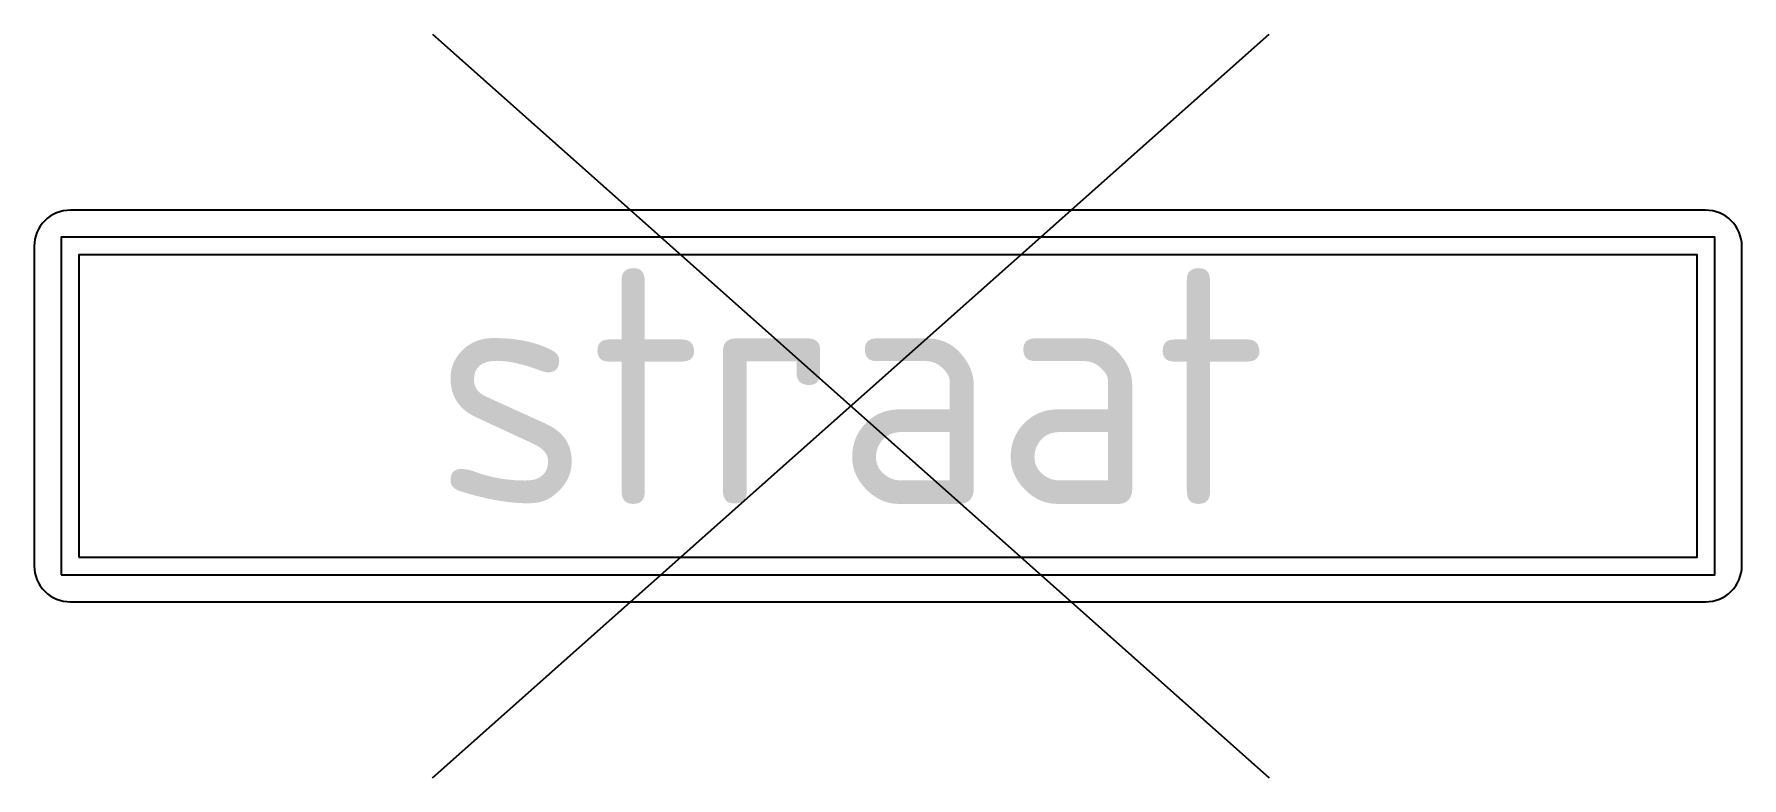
# Model space of a CAD drawing. Extents: x -6.2 to 6.8, y -2.8 to 2.8.
import ezdxf
from ezdxf.enums import TextEntityAlignment as Align

# ---------------------------------------------------------------- set-up
doc = ezdxf.new("R2010")
doc.units = 0
doc.styles.add('NLCS-ISO', font='NLCS-ISO.ttf')

msp = doc.modelspace()

# ---------------------------------------------------------------- linework, layer by layer
for p, q in [((-3.195, -2.841), (3.195, 2.841)), ((-3.195, 2.841), (3.195, -2.841))]:
    msp.add_line(p, q)
msp.add_lwpolyline([(-5.963, -1.496), (6.53, -1.496, 0.414214), (6.806, -1.221), (6.806, 1.221, 0.414214), (6.53, 1.496), (-5.963, 1.496, 0.414214), (-6.239, 1.221), (-6.239, -1.221, 0.414214)], format="xyb", close=True)
for points in [[(-6.032, -1.29), (6.599, -1.29), (6.599, 1.29), (-6.032, 1.29)], [(-5.897, -1.155), (6.464, -1.155), (6.464, 1.155), (-5.897, 1.155)]]:
    msp.add_lwpolyline(points, close=True)

# ---------------------------------------------------------------- texts
at = {"style": 'NLCS-ISO'}
msp.add_text('straat', height=1.8, dxfattribs=at).set_placement((0, 0.152), align=Align.MIDDLE_CENTER)

doc.saveas('drawing.dxf')
